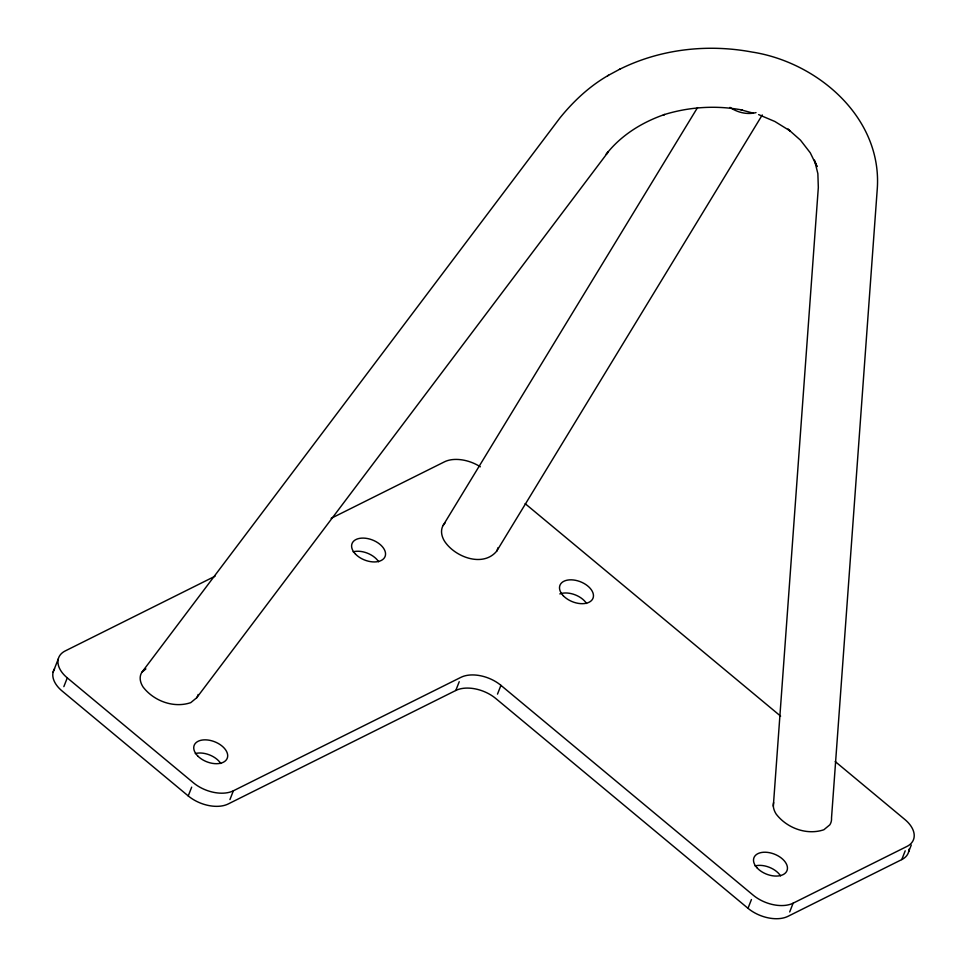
<?xml version="1.0" encoding="UTF-8"?>
<svg xmlns="http://www.w3.org/2000/svg" width="967" height="967" viewBox="0 0 967 967"><rect width="100%" height="100%" fill="white"/><g stroke="black" fill="none" stroke-linecap="round" stroke-linejoin="round"><path stroke-width="1.45" d="M773.322 806.224L818.324 187.489L817.864 173.637L814.504 160.099M53.125 672.113L58.274 658.962M63.846 686.643L67.279 677.879A29.578 17.926 21.4 0 1 65.224 650.936L215.049 576.223M909.065 849.074A29.578 17.926 21.4 0 1 901.776 859.578L787.984 916.329A29.578 17.926 21.4 0 1 747.999 908.303L495.781 698.5A29.578 17.926 21.4 0 0 455.795 690.474L228.224 803.952A29.578 17.926 21.4 0 1 188.239 795.926L191.671 787.162M229.941 799.576L233.373 790.801L460.945 677.323A29.578 17.926 21.4 0 1 500.93 685.349L753.16 895.152A29.578 17.926 21.4 0 0 793.133 903.178L906.925 846.439A29.578 17.926 21.4 0 0 904.87 819.496L835.198 761.537M455.795 690.474L459.228 681.711M497.497 694.113L500.93 685.349M747.999 908.303L751.432 899.54M789.701 911.941L793.133 903.178M901.776 859.578L905.209 850.815M908.726 851.564L911.301 844.989M762.274 114.952L496.675 551.178C482.738 567.919 454.176 556.799 444.179 540.638A33.337 20.21 21.4 0 1 443.031 525.577L697.521 107.603M443.031 525.577L445.243 522.627M753.22 113.151L741.036 109.851L742.39 110.057C716.136 105.077 688.879 106.866 663.398 114.855L664.559 114.505C642.028 122.289 620.983 135.283 606.212 154.261L608.316 151.843L196.7 697.751L190.753 702.646C173.722 708.436 153.801 701.015 143.056 686.981A28.817 17.466 21.4 0 1 141.931 672.186L559.953 117.914C573.6 101.076 589.64 86.075 608.533 75.269M141.931 672.186L145.896 668.922M619.484 69.37C660.316 48.979 707.796 43.66 752.483 52.133L753.825 52.327C818.566 63.181 881.844 117.889 877.323 188.142L831.523 817.913A28.817 17.466 21.4 0 1 829.807 824.839L823.872 829.746C806.829 835.536 786.92 828.115 776.175 814.081A28.817 17.466 21.4 0 1 773.624 802.55M607.602 75.764L620.282 68.935M331.137 518.336L444.518 461.803A29.578 17.926 21.4 0 1 480.357 466.807M758.636 114.614L774.881 121.504L790.148 130.944L787.936 129.07L800.471 140.155L810.261 152.798L817.03 166.626L815 161.404M525.141 503.638L780.623 716.136M67.279 677.879L193.388 782.774A29.578 17.926 21.4 0 0 233.373 790.801M188.239 795.926L62.13 691.03A29.578 17.926 21.4 0 1 54.575 668.789M497.908 547.793A33.337 20.21 21.4 0 1 496.675 551.178M756.013 112.607A29.578 24.574 31.3 0 1 730 107.385M198.126 694.487A28.817 17.466 21.4 0 1 196.7 697.751M195.31 753.547A17.744 10.758 21.4 0 1 220.778 763.507M559.833 593.919A17.744 10.758 21.4 0 1 586.546 603.481M353.16 551.794A17.744 10.758 21.4 0 1 378.629 561.742M755.07 865.924A17.744 10.758 21.4 0 1 780.55 875.872M197.619 755.856A17.744 10.758 21.4 0 0 226.629 759.433A17.744 10.758 21.4 0 0 207.893 740.021A17.744 10.758 21.4 0 0 197.619 755.856M563.374 595.829A17.744 10.758 21.4 0 0 592.396 599.419A17.744 10.758 21.4 0 0 573.661 580.007A17.744 10.758 21.4 0 0 563.374 595.829M355.469 554.091A17.744 10.758 21.4 0 0 384.479 557.681A17.744 10.758 21.4 0 0 365.744 538.268A17.744 10.758 21.4 0 0 355.469 554.091M757.379 868.221A17.744 10.758 21.4 0 0 786.389 871.811A17.744 10.758 21.4 0 0 767.665 852.398A17.744 10.758 21.4 0 0 757.379 868.221"/></g></svg>
